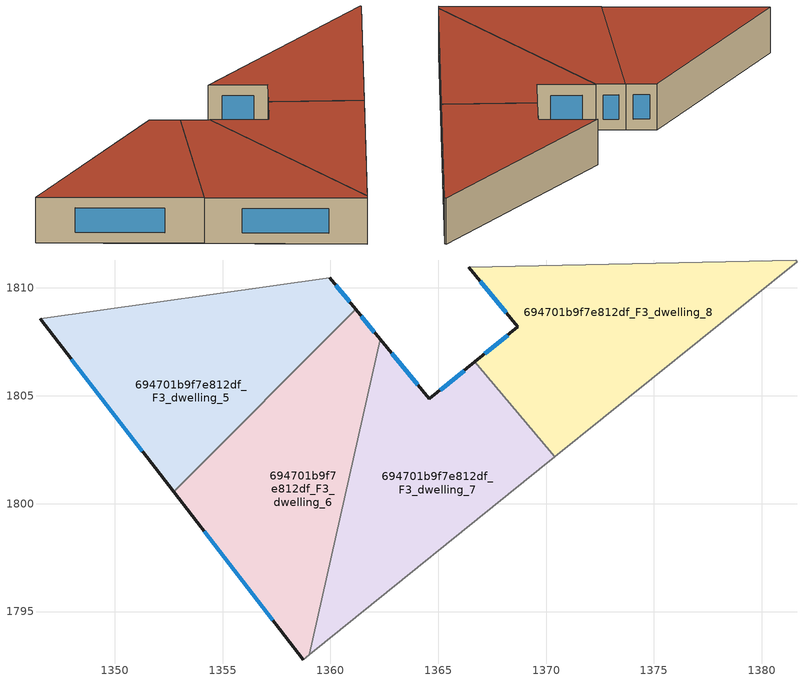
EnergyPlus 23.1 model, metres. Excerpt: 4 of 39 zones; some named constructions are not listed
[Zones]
694701b9f7e812df_F3_dwelling_5
 floor to 694701b9f7e812df_F2_dwelling_6 (EU_floor_Construction): 1360.46,1809.88 1361.17,1809.02 1352.73,1800.54 1349.02,1805.36 z9
 floor to 694701b9f7e812df_F2_dwelling_5 (EU_floor_Construction): 1359.97,1810.47 1360.46,1809.88 1349.02,1805.36 1346.54,1808.58 z9
 wall outside (EU_wall_Construction): 1361.17,1809.02 1359.97,1810.47 / 1346.54,1808.58 1352.73,1800.54 z9:12
 wall to 694701b9f7e812df_F3_dwelling_6 (EU_wall_Construction): 1352.73,1800.54 1361.17,1809.02 z9:12
 wall to 694701b9f7e812df_F3_dwelling_4 (EU_wall_Construction): 1359.97,1810.47 1346.54,1808.58 z9:12
 window (EU_Window_Construction): 1360.89,1809.36 1360.26,1810.13 / 1347.99,1806.69 1351.28,1802.43 z9.7:11.3
 roof outside (EU_roof_Construction): 1352.73,1800.54 1361.17,1809.02 1359.97,1810.47 1346.54,1808.58 z12
694701b9f7e812df_F3_dwelling_6
 floor to 694701b9f7e812df_F2_dwelling_6 (EU_floor_Construction): 1361.17,1809.02 1361.52,1808.59 1354.59,1798.14 1352.73,1800.54 z9
 floor to 694701b9f7e812df_F2_dwelling_7 (EU_floor_Construction): 1361.52,1808.59 1362.31,1807.63 1359.03,1793 1358.73,1792.76 1354.59,1798.14 z9
 wall outside (EU_wall_Construction): 1362.31,1807.63 1361.17,1809.02 / 1352.73,1800.54 1358.73,1792.76 z9:12
 wall to 694701b9f7e812df_F3_dwelling_7 (EU_wall_Construction): 1359.03,1793 1362.31,1807.63 z9:12
 wall adiabatic (EU_wall_Construction): 1358.73,1792.76 1359.03,1793 z9:12
 window (EU_Window_Construction): 1362.04,1807.95 1361.44,1808.69 / 1354.14,1798.72 1357.32,1794.59 z9.7:11.3
 roof outside (EU_roof_Construction): 1359.03,1793 1362.31,1807.63 1361.17,1809.02 1352.73,1800.54 1358.73,1792.76 z12
694701b9f7e812df_F3_dwelling_7
 floor to 694701b9f7e812df_F2_dwelling_8 (EU_floor_Construction): 1366.7,1806.57 1370.41,1802.17 1361.05,1794.63 1362.6,1807.28 1364.59,1804.86 z9
 floor to 694701b9f7e812df_F2_dwelling_7 (EU_floor_Construction): 1362.31,1807.63 1362.6,1807.28 1361.05,1794.63 1359.03,1793 z9
 wall outside (EU_wall_Construction): 1366.7,1806.57 1364.59,1804.86 1362.31,1807.63 z9:12
 wall to 694701b9f7e812df_F3_dwelling_8 (EU_wall_Construction): 1370.41,1802.17 1366.7,1806.57 z9:12
 wall adiabatic (EU_wall_Construction): 1359.03,1793 1370.41,1802.17 z9:12
 window (EU_Window_Construction): 1364.05,1805.51 1362.85,1806.98 / 1366.2,1806.17 1365.08,1805.26 z9.7:11.3
 roof outside (EU_roof_Construction): 1370.41,1802.17 1366.7,1806.57 1364.59,1804.86 1362.31,1807.63 1359.03,1793 z12
694701b9f7e812df_F3_dwelling_8
 floor to 694701b9f7e812df_F2_dwelling_8 (EU_floor_Construction): 1371.69,1803.2 1370.41,1802.17 1366.7,1806.57 1367.33,1807.08 z9
 floor to 694701b9f7e812df_F2_dwelling_9 (EU_floor_Construction): 1381.58,1811.29 1381.63,1811.21 1371.69,1803.2 1367.33,1807.08 1368.7,1808.19 1366.41,1810.97 z9
 wall outside (EU_wall_Construction): 1366.41,1810.97 1368.7,1808.19 1366.7,1806.57 z9:12
 wall to 694701b9f7e812df_F3_dwelling_0 (EU_wall_Construction): 1381.58,1811.29 1366.41,1810.97 z9:12
 wall adiabatic (EU_wall_Construction): 1370.41,1802.17 1381.63,1811.21 1381.58,1811.29 z9:12
 window (EU_Window_Construction): 1368.23,1807.81 1367.17,1806.95 / 1366.95,1810.32 1368.16,1808.84 z9.7:11.3
 roof outside (EU_roof_Construction): 1381.63,1811.21 1381.58,1811.29 1366.41,1810.97 1368.7,1808.19 1366.7,1806.57 1370.41,1802.17 z12
[SCHEDULE:FILE] Column Number=1; Rows to Skip at Top=0; Number of Hours of Data=8760; Column Separator=Comma; Interpolate to Timestep=No; Minutes per Item=60; Adjust Schedule for Daylight Savings=Yes
Name | File
EU_Step8_GainSchedule_694701b9f7e812df_F2_dwelling_0_f000 | ../../schedules/694701b9f7e812df/694701b9f7e812df_F2_dwelling_0_f000_gain.csv
EU_Step8_GainSchedule_694701b9f7e812df_F2_dwelling_1_f000 | ../../schedules/694701b9f7e812df/694701b9f7e812df_F2_dwelling_1_f000_gain.csv
EU_Step8_GainSchedule_694701b9f7e812df_F2_dwelling_2_f000 | ../../schedules/694701b9f7e812df/694701b9f7e812df_F2_dwelling_2_f000_gain.csv
EU_Step8_GainSchedule_694701b9f7e812df_F2_dwelling_3_f000 | ../../schedules/694701b9f7e812df/694701b9f7e812df_F2_dwelling_3_f000_gain.csv
EU_Step8_GainSchedule_694701b9f7e812df_F2_dwelling_4_f000 | ../../schedules/694701b9f7e812df/694701b9f7e812df_F2_dwelling_4_f000_gain.csv
EU_Step8_GainSchedule_694701b9f7e812df_F2_dwelling_5_f000 | ../../schedules/694701b9f7e812df/694701b9f7e812df_F2_dwelling_5_f000_gain.csv
EU_Step8_GainSchedule_694701b9f7e812df_F2_dwelling_6_f000 | ../../schedules/694701b9f7e812df/694701b9f7e812df_F2_dwelling_6_f000_gain.csv
EU_Step8_GainSchedule_694701b9f7e812df_F2_dwelling_7_f000 | ../../schedules/694701b9f7e812df/694701b9f7e812df_F2_dwelling_7_f000_gain.csv
EU_Step8_GainSchedule_694701b9f7e812df_F2_dwelling_8_f000 | ../../schedules/694701b9f7e812df/694701b9f7e812df_F2_dwelling_8_f000_gain.csv
EU_Step8_GainSchedule_694701b9f7e812df_F2_dwelling_9_f000 | ../../schedules/694701b9f7e812df/694701b9f7e812df_F2_dwelling_9_f000_gain.csv
